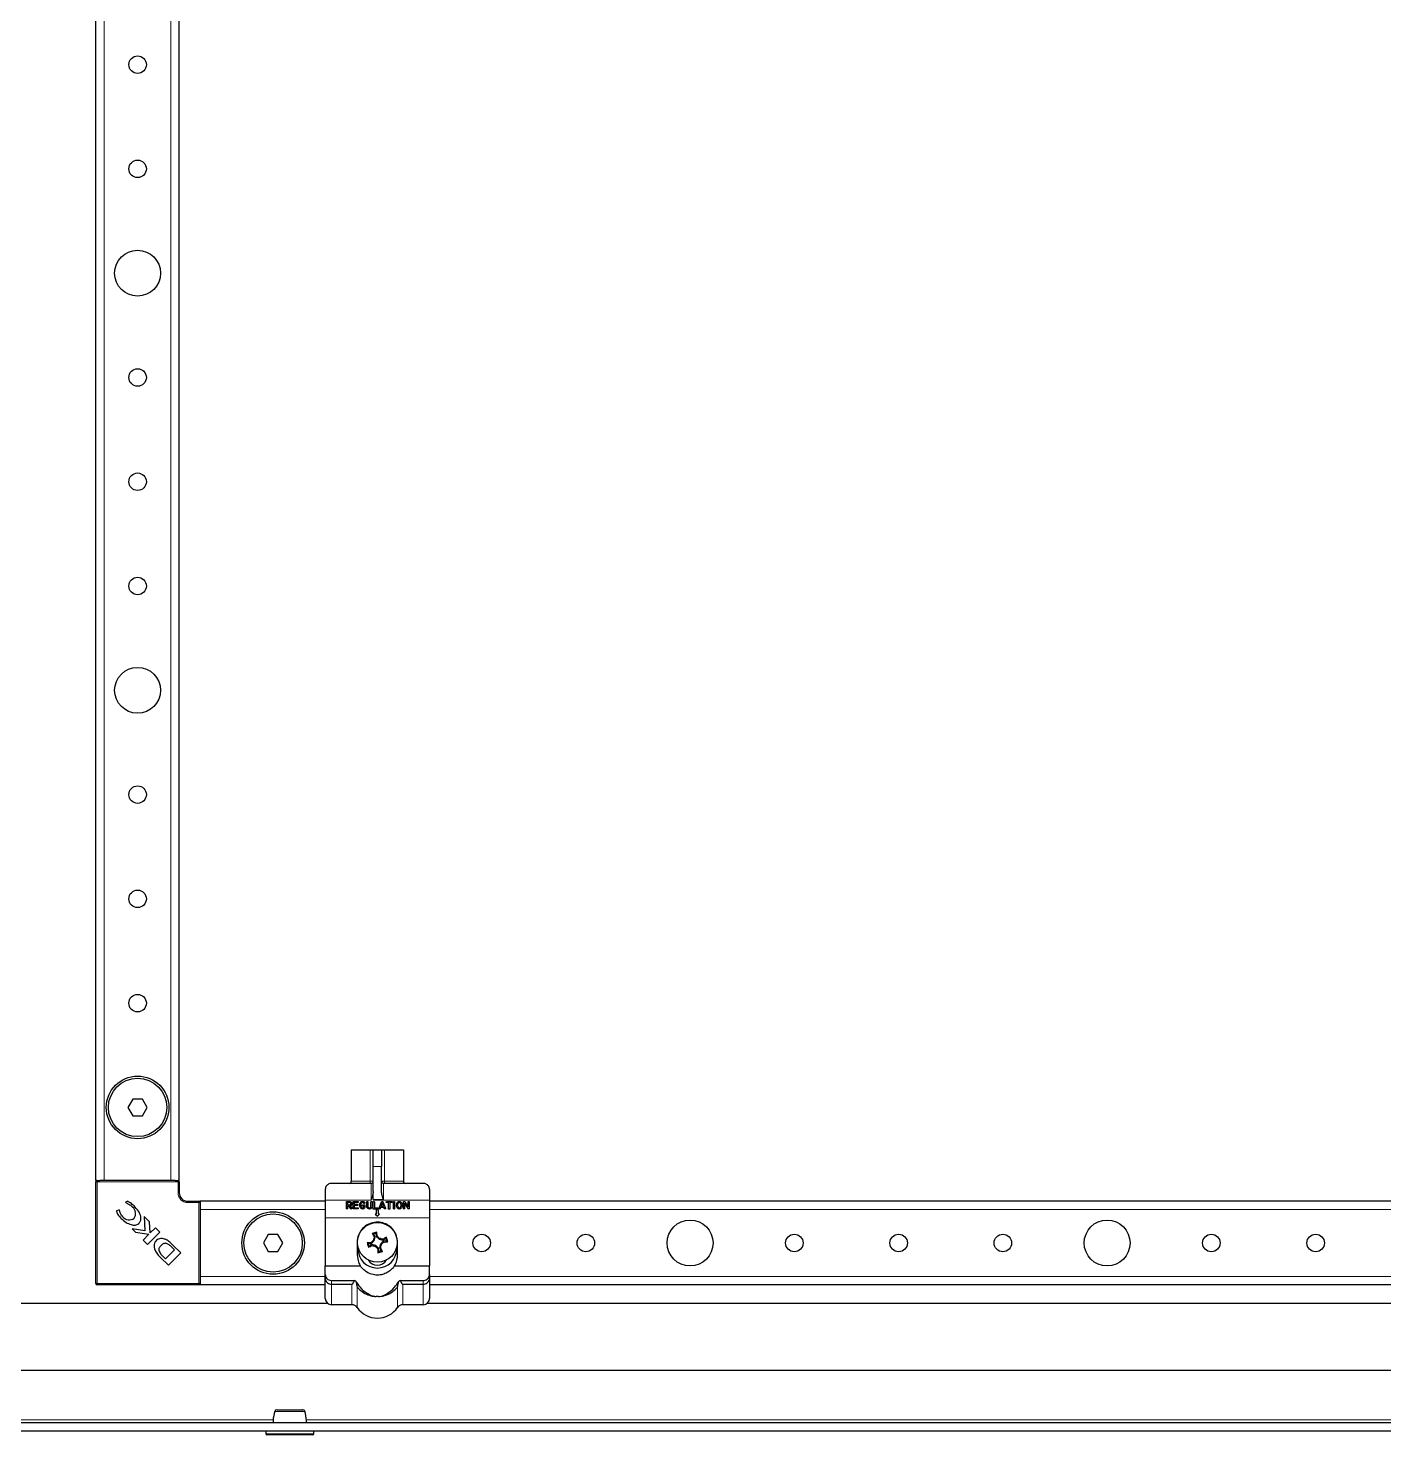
# Model space of a CAD drawing. Header units: millimetres. Extents: x -1414 to 3358, y -1920 to 1219.
# Drawn here: x -331.2 to -6.1, y -1199.7 to -862.5 of the extents above; entities that cross this region are included whole.
import ezdxf

# ---------------------------------------------------------------- set-up
doc = ezdxf.new("R2010")
doc.units = ezdxf.units.MM

msp = doc.modelspace()

# ---------------------------------------------------------------- linework, layer by layer
at = {"color": 7, "linetype": 'Continuous', "lineweight": 25}
for p, q in [((-314.94, -1138.72), (-314.94, 696.28)), ((-294.94, -1138.72), (-294.94, 696.28)), ((-306.09, -1119.22), (-307.25, -1121.22)), ((-303.78, -1119.22), (-306.09, -1119.22)), ((-302.63, -1121.22), (-303.78, -1119.22)), ((-307.25, -1121.22), (-306.09, -1123.22)), ((-303.78, -1123.22), (-302.63, -1121.22)), ((-306.09, -1123.22), (-303.78, -1123.22)), ((-253.69, -1131.42), (-253.69, -1138.92)), ((-253.69, -1131.42), (-249.16, -1131.42)), ((-249.16, -1131.42), (-248.44, -1131.42)), ((-248.44, -1131.42), (-246.44, -1131.42)), ((-248.44, -1135.42), (-248.44, -1131.42)), ((-246.44, -1131.42), (-246.44, -1135.42)), ((-246.44, -1131.42), (-245.72, -1131.42)), ((-245.72, -1131.42), (-241.19, -1131.42)), ((-241.19, -1131.42), (-241.19, -1138.92)), ((-248.44, -1141.36), (-248.44, -1135.42)), ((-246.44, -1141.35), (-246.44, -1135.42)), ((-314.64, -1138.72), (-314.94, -1138.72)), ((-314.94, -1163.42), (-314.94, -1139.02)), ((-314.64, -1138.72), (-313.99, -1138.72)), ((-312.94, -1138.72), (-313.99, -1138.72)), ((-296.94, -1138.72), (-312.94, -1138.72)), ((-295.89, -1138.72), (-296.94, -1138.72)), ((-295.89, -1138.72), (-295.24, -1138.72)), ((-294.94, -1138.72), (-295.24, -1138.72)), ((-294.94, -1139.02), (-294.94, -1141.72)), ((-248.94, -1139.42), (-258.44, -1139.42)), ((-236.44, -1139.42), (-245.94, -1139.42)), ((-259.94, -1140.92), (-259.94, -1143.42)), ((-234.94, -1140.92), (-234.94, -1143.42)), ((-309.39, -1145.78), (-310.08, -1146.11)), ((-309.26, -1145.92), (-309.39, -1145.78)), ((-307.31, -1143.72), (-307.82, -1143.97)), ((-307.82, -1143.97), (-307.71, -1144.08)), ((-292.94, -1143.72), (-290.24, -1143.72)), ((-259.94, -1143.72), (-289.94, -1143.72)), ((-289.94, -1143.72), (-289.94, -1144.02)), ((-289.94, -1144.02), (-289.94, -1144.66)), ((-289.94, -1144.66), (-289.94, -1145.72)), ((-289.94, -1145.72), (-289.94, -1161.72)), ((-259.94, -1143.42), (-259.94, -1147.67)), ((-254.85, -1145.43), (-254.85, -1143.77)), ((-254.85, -1143.77), (-254.09, -1143.77)), ((-254.09, -1144.03), (-254.58, -1144.03)), ((-254.58, -1144.03), (-254.58, -1144.54)), ((-254.58, -1144.54), (-253.99, -1144.54)), ((-254.29, -1144.8), (-254.58, -1144.8)), ((-254.58, -1144.8), (-254.58, -1145.43)), ((-253.8, -1145.51), (-254.29, -1144.8)), ((-253.99, -1144.8), (-253.58, -1145.37)), ((-253.24, -1145.54), (-253.24, -1143.77)), ((-253.24, -1143.77), (-252.18, -1143.77)), ((-252.18, -1145.54), (-253.24, -1145.54)), ((-252.18, -1144.03), (-252.98, -1144.03)), ((-252.98, -1144.03), (-252.98, -1144.44)), ((-252.98, -1144.44), (-252.23, -1144.44)), ((-252.23, -1144.7), (-252.98, -1144.7)), ((-252.98, -1144.7), (-252.98, -1145.28)), ((-252.98, -1145.28), (-252.18, -1145.28)), ((-250.7, -1144.87), (-250.91, -1144.87)), ((-250.9, -1144.61), (-250.41, -1144.61)), ((-250.41, -1144.61), (-250.41, -1144.91)), ((-249.98, -1144.96), (-249.98, -1143.88)), ((-249.72, -1143.88), (-249.72, -1144.96)), ((-248.97, -1144.94), (-248.97, -1143.88)), ((-248.71, -1143.88), (-248.71, -1144.94)), ((-248.42, -1145.57), (-248.42, -1143.9)), ((-247.36, -1145.57), (-248.42, -1145.57)), ((-248.16, -1143.9), (-248.16, -1145.3)), ((-248.16, -1145.3), (-247.36, -1145.3)), ((-247.19, -1145.77), (-247.69, -1145.77)), ((-247.69, -1145.77), (-247.69, -1146.77)), ((-247.19, -1146.77), (-247.19, -1145.77)), ((-247, -1145.39), (-246.43, -1143.86)), ((-246.66, -1145.23), (-246.75, -1145.48)), ((-245.85, -1145.23), (-246.66, -1145.23)), ((-246.26, -1144.1), (-246.57, -1144.97)), ((-246.57, -1144.97), (-245.94, -1144.97)), ((-245.94, -1144.97), (-246.26, -1144.1)), ((-246.1, -1143.88), (-245.51, -1145.39)), ((-245.76, -1145.47), (-245.85, -1145.23)), ((-245.17, -1143.77), (-244.05, -1143.77)), ((-244.75, -1144.03), (-245.17, -1144.03)), ((-244.75, -1145.5), (-244.75, -1144.03)), ((-244.05, -1144.03), (-244.44, -1144.03)), ((-244.44, -1144.03), (-244.44, -1145.5)), ((-243.58, -1145.43), (-243.58, -1143.9)), ((-243.32, -1143.9), (-243.32, -1145.43)), ((-241.16, -1145.43), (-241.16, -1143.87)), ((-240.06, -1145.46), (-240.9, -1144.19)), ((-240.9, -1144.19), (-240.9, -1145.43)), ((-240.89, -1143.83), (-240.08, -1145.06)), ((-240.08, -1145.06), (-240.08, -1143.88)), ((-239.82, -1143.88), (-239.82, -1145.43)), ((-234.94, -1143.42), (-234.94, -1147.67)), ((245.06, -1143.72), (-234.94, -1143.72)), ((-303.35, -1147.35), (-303.17, -1150.82)), ((-302.07, -1148.63), (-303.35, -1147.35)), ((-301.89, -1151.29), (-302.07, -1148.63)), ((-259.94, -1147.67), (-259.94, -1159.17)), ((-247.94, -1146.77), (-247.44, -1147.27)), ((-247.69, -1146.77), (-247.94, -1146.77)), ((-247.44, -1147.27), (-246.94, -1146.77)), ((-246.94, -1146.77), (-247.19, -1146.77)), ((-234.94, -1147.67), (-234.94, -1159.17)), ((-306.27, -1150.35), (-305.47, -1151.14)), ((-303.17, -1150.82), (-306.27, -1150.35)), ((-305.47, -1151.14), (-302.21, -1151.63)), ((-302.21, -1151.63), (-303.6, -1153.02)), ((-303.6, -1153.02), (-302.55, -1154.07)), ((-302.55, -1154.07), (-299.59, -1151.11)), ((-300.65, -1150.05), (-301.89, -1151.29)), ((-299.59, -1151.11), (-300.65, -1150.05)), ((-273.59, -1151.72), (-274.75, -1153.72)), ((-271.28, -1151.72), (-273.59, -1151.72)), ((-270.13, -1153.72), (-271.28, -1151.72)), ((-248.85, -1153.86), (-248.18, -1153.16)), ((-248.35, -1151.53), (-248.65, -1151.41)), ((-248.18, -1153.16), (-248.39, -1153.05)), ((-248.35, -1151.53), (-247.77, -1151.36)), ((-247.95, -1152.22), (-248.35, -1151.53)), ((-247.95, -1152.22), (-248.19, -1152.26)), ((-248.18, -1153.16), (-247.95, -1152.22)), ((-247.77, -1151.36), (-247.58, -1151.1)), ((-247.77, -1151.36), (-247.74, -1152.16)), ((-247.74, -1152.16), (-247.51, -1152.06)), ((-247.74, -1152.16), (-247.04, -1152.83)), ((-247.04, -1152.83), (-246.92, -1152.62)), ((-247.04, -1152.83), (-246.09, -1153.06)), ((-246.03, -1153.27), (-246.7, -1153.97)), ((-246.09, -1153.06), (-246.13, -1152.82)), ((-246.09, -1153.06), (-245.4, -1152.66)), ((-245.23, -1153.24), (-246.03, -1153.27)), ((-246.03, -1153.27), (-245.93, -1153.49)), ((-245.4, -1152.66), (-245.28, -1152.36)), ((-245.4, -1152.66), (-245.23, -1153.24)), ((-245.23, -1153.24), (-244.97, -1153.43)), ((-298.25, -1157.55), (-296.07, -1155.37)), ((-297.55, -1159.07), (-294.59, -1156.11)), ((-296.07, -1155.37), (-296.75, -1154.71)), ((-296.48, -1154.22), (-296.49, -1154.2)), ((-294.59, -1156.11), (-296.48, -1154.22)), ((-274.75, -1153.72), (-273.59, -1155.72)), ((-273.59, -1155.72), (-271.28, -1155.72)), ((-271.28, -1155.72), (-270.13, -1153.72)), ((-252.29, -1153.57), (-252.29, -1156.57)), ((-252.09, -1155.07), (-252.29, -1155.07)), ((-249.64, -1153.9), (-249.91, -1153.7)), ((-249.64, -1153.9), (-248.85, -1153.86)), ((-249.47, -1154.48), (-249.64, -1153.9)), ((-249.47, -1154.48), (-249.59, -1154.78)), ((-248.79, -1154.07), (-249.47, -1154.48)), ((-248.85, -1153.86), (-248.95, -1153.64)), ((-248.79, -1154.07), (-248.75, -1154.32)), ((-247.84, -1154.3), (-248.79, -1154.07)), ((-247.84, -1154.3), (-247.96, -1154.52)), ((-247.14, -1154.97), (-247.84, -1154.3)), ((-247.14, -1154.97), (-247.37, -1155.07)), ((-247.11, -1155.77), (-247.3, -1156.04)), ((-247.11, -1155.77), (-247.14, -1154.97)), ((-246.53, -1155.6), (-247.11, -1155.77)), ((-246.7, -1153.97), (-246.93, -1154.91)), ((-246.93, -1154.91), (-246.69, -1154.88)), ((-246.93, -1154.91), (-246.53, -1155.6)), ((-246.7, -1153.97), (-246.49, -1154.09)), ((-246.53, -1155.6), (-246.23, -1155.72)), ((-242.59, -1155.07), (-242.79, -1155.07)), ((-242.59, -1156.57), (-242.59, -1153.57)), ((-299.54, -1157.08), (-297.55, -1159.07)), ((-298.99, -1156.83), (-298.25, -1157.55)), ((-259.94, -1161.31), (-259.94, -1159.17)), ((-259.94, -1159.17), (-251.53, -1159.17)), ((-243.35, -1159.17), (-234.94, -1159.17)), ((-234.94, -1161.31), (-234.94, -1159.17)), ((-289.94, -1161.72), (-289.94, -1162.77)), ((-289.94, -1162.77), (-289.94, -1163.42)), ((-289.94, -1163.42), (-289.94, -1163.72)), ((-259.94, -1162.22), (-259.94, -1161.31)), ((-259.94, -1167.02), (-259.94, -1162.22)), ((-258.44, -1162.7), (-252.92, -1162.7)), ((-241.96, -1162.7), (-236.44, -1162.7)), ((-234.94, -1161.31), (-234.94, -1162.22)), ((-234.94, -1162.22), (-234.94, -1167.02)), ((-290.24, -1163.72), (-314.64, -1163.72)), ((-259.94, -1163.72), (-289.94, -1163.72)), ((-258.44, -1163.6), (-253.53, -1163.6)), ((-241.35, -1163.6), (-236.44, -1163.6)), ((245.06, -1163.72), (-234.94, -1163.72)), ((-259.34, -1168.22), (-359.69, -1168.22)), ((-253.53, -1168.52), (-258.44, -1168.52)), ((-236.44, -1168.52), (-241.35, -1168.52)), ((270.56, -1168.22), (-235.54, -1168.22)), ((-362.44, -1184.22), (270.56, -1184.22)), ((-368.14, -1196.72), (322.26, -1196.72)), ((-368.14, -1198.72), (322.26, -1198.72)), ((-274.19, -1198.72), (-274.19, -1199.47)), ((-271.45, -1199.72), (-273.94, -1199.72)), ((-262.94, -1199.72), (-271.45, -1199.72)), ((-262.69, -1199.47), (-262.69, -1198.72))]:
    msp.add_line(p, q, dxfattribs=at)
at = {"color": 8, "linetype": 'Continuous', "lineweight": 18}
for p, q in [((-312.94, -1138.72), (-312.94, 696.28)), ((-296.94, -1138.72), (-296.94, 696.28)), ((-249.16, -1138.92), (-249.16, -1131.42)), ((-245.72, -1131.42), (-245.72, -1138.92)), ((-246.44, -1135.42), (-248.44, -1135.42)), ((-314.94, -1139.02), (-314.64, -1139.02)), ((-314.64, -1138.72), (-314.64, -1139.02)), ((-314.64, -1139.02), (-314.64, -1163.42)), ((-295.24, -1139.02), (-314.64, -1139.02)), ((-295.24, -1138.72), (-295.24, -1139.02)), ((-295.24, -1141.72), (-295.24, -1139.02)), ((-295.24, -1139.02), (-294.94, -1139.02)), ((-253.69, -1138.92), (-249.16, -1138.92)), ((-249.16, -1138.92), (-248.44, -1138.92)), ((-248.94, -1143.42), (-248.94, -1139.42)), ((-246.44, -1138.92), (-245.72, -1138.92)), ((-245.94, -1139.42), (-245.94, -1143.35)), ((-245.72, -1138.92), (-241.19, -1138.92)), ((-294.94, -1141.72), (-295.24, -1141.72)), ((-248.44, -1143.42), (-248.44, -1141.36)), ((-292.94, -1143.72), (-292.94, -1144.02)), ((-290.24, -1144.02), (-292.94, -1144.02)), ((-290.24, -1143.72), (-290.24, -1144.02)), ((-290.24, -1163.42), (-290.24, -1144.02)), ((-290.24, -1144.02), (-289.94, -1144.02)), ((-259.94, -1145.72), (-289.94, -1145.72)), ((-248.94, -1143.42), (-259.94, -1143.42)), ((-234.94, -1143.42), (-248.44, -1143.42)), ((245.06, -1145.72), (-234.94, -1145.72)), ((-234.94, -1147.67), (-259.94, -1147.67)), ((-314.64, -1163.42), (-314.94, -1163.42)), ((-314.64, -1163.42), (-290.24, -1163.42)), ((-314.64, -1163.42), (-314.64, -1163.72)), ((-290.24, -1163.42), (-290.24, -1163.72)), ((-290.24, -1163.42), (-289.94, -1163.42)), ((-259.94, -1161.72), (-289.94, -1161.72)), ((-258.44, -1162.7), (-258.44, -1163.6)), ((-236.44, -1163.6), (-236.44, -1162.7)), ((245.06, -1161.72), (-234.94, -1161.72)), ((-258.44, -1163.6), (-258.44, -1168.52)), ((-253.53, -1168.52), (-253.53, -1163.6)), ((-252.29, -1164.2), (-252.29, -1169.17)), ((-242.58, -1169.17), (-242.58, -1164.2)), ((-241.35, -1163.6), (-241.35, -1168.52)), ((-236.44, -1168.52), (-236.44, -1163.6)), ((-272.41, -1196.12), (-367.84, -1196.12)), ((218.59, -1196.12), (-264.47, -1196.12)), ((-274.19, -1199.47), (-271.58, -1199.47)), ((-271.58, -1199.47), (-262.69, -1199.47))]:
    msp.add_line(p, q, dxfattribs=at)
at = {"color": 8, "linetype": 'Continuous', "lineweight": 18, "flags": 128}
for points in [[(-249.16, -1138.92), (-249.17, -1139.01), (-249.17, -1139.11), (-249.19, -1139.2), (-249.2, -1139.27), (-249.22, -1139.33), (-249.25, -1139.38), (-249.27, -1139.41), (-249.3, -1139.42)], [(-245.58, -1139.42), (-245.6, -1139.41), (-245.63, -1139.38), (-245.65, -1139.33), (-245.67, -1139.27), (-245.69, -1139.2), (-245.7, -1139.11), (-245.71, -1139.01), (-245.72, -1138.92)]]:
    msp.add_lwpolyline(points, dxfattribs=at)
at = {"color": 7, "linetype": 'Continuous', "lineweight": 25}
for centre, radius in [((-304.94, -871.22), 2.1), ((-304.94, -896.22), 2.1), ((-304.94, -921.22), 5.5), ((-304.94, -946.22), 2.1), ((-304.94, -971.22), 2.1), ((-304.94, -996.22), 2.1), ((-304.94, -1021.22), 5.5), ((-304.94, -1046.22), 2.1), ((-304.94, -1071.22), 2.1), ((-304.94, -1096.22), 2.1), ((-304.94, -1121.22), 7.5), ((-304.94, -1121.22), 7), ((-272.44, -1153.72), 7.5), ((-272.44, -1153.72), 7), ((-247.44, -1153.57), 4.75), ((-172.44, -1153.72), 5.5), ((-72.44, -1153.72), 5.5), ((-222.44, -1153.72), 2.1), ((-197.44, -1153.72), 2.1), ((-147.44, -1153.72), 2.1), ((-122.44, -1153.72), 2.1), ((-97.44, -1153.72), 2.1), ((-47.44, -1153.72), 2.1), ((-22.44, -1153.72), 2.1)]:
    msp.add_circle(centre, radius, dxfattribs=at)
for centre, radius, start, end in [((-314.64, -1139.02), 0.3, 90, 180), ((-295.24, -1139.02), 0.3, 0, 90), ((-254.19, -1138.92), 0.5, 270, 0), ((-248.94, -1138.92), 0.5, 270, 0), ((-245.94, -1138.92), 0.5, 180, 270), ((-240.69, -1138.92), 0.5, 180, 270), ((-292.94, -1141.72), 2, 180, 270), ((-307.34, -1146.64), 1.94, 323.3097, 52.3464), ((-290.24, -1144.02), 0.3, 0, 90), ((-306.94, -1146.21), 1.97, 218.454, 305.887), ((-193.57, -1205.12), 75.61, 136.4711, 137.0889), ((-227.15, -1223.13), 74.88, 105.834, 106.6907), ((-187.89, -1118.63), 69.05, 208.3479, 209.1477), ((-175.01, -1171.27), 75.61, 165.4358, 166.0536), ((-316.44, -1156.13), 69.05, 3.3769, 4.1768), ((-298.99, -1207.44), 75.61, 46.4711, 47.0889), ((-265.14, -1226), 75.61, 75.4358, 76.0536), ((-212.5, -1213.12), 69.05, 118.3479, 119.1477), ((-317.01, -1173.86), 74.88, 15.834, 16.6907), ((-296.33, -1153.42), 4.87, 200.3445, 228.7777), ((-294.52, -1152.64), 6.12, 216.9888, 223.0744), ((-247.44, -1155.07), 4.65, 180, 0), ((-244.88, -1222.57), 69.05, 93.3769, 94.1768), ((-177.87, -1133.27), 74.88, 195.834, 196.6907), ((-282.38, -1094.01), 69.05, 298.3479, 299.1477), ((-229.74, -1081.14), 75.61, 255.4358, 256.0536), ((-195.89, -1099.7), 75.61, 226.4711, 227.0889), ((-178.44, -1151.01), 69.05, 183.3769, 184.1768), ((-267.73, -1084), 74.88, 285.834, 286.6907), ((-319.87, -1135.86), 75.61, 345.4358, 346.0536), ((-306.99, -1188.51), 69.05, 28.3479, 29.1477), ((-301.31, -1102.01), 75.61, 316.4711, 317.0889), ((-250, -1084.57), 69.05, 273.3769, 274.1768), ((-247.44, -1156.57), 2.5, 209.1764, 330.8236), ((-314.64, -1163.42), 0.3, 180, 270), ((-290.24, -1163.42), 0.3, 270, 0), ((-258.44, -1167.02), 1.5, 180, 270), ((-253.53, -1170.02), 1.5, 34.5604, 90), ((-247.44, -1165.82), 5.9, 214.5604, 325.4396), ((-241.35, -1170.02), 1.5, 90, 145.4396), ((-236.44, -1167.02), 1.5, 270, 0), ((-271.55, -1194.22), 0.5, 89.9637, 164.834), ((-265.33, -1194.22), 0.5, 15.2465, 90.046), ((-273.94, -1199.47), 0.25, 180, 270), ((-262.94, -1199.47), 0.25, 270, 0)]:
    msp.add_arc(centre, radius, start, end, dxfattribs=at)
at = {"color": 8, "linetype": 'Continuous', "lineweight": 18}
msp.add_arc((-292.94, -1141.72), 2.3, 180, 270, dxfattribs=at)
at = {"color": 7, "linetype": 'Continuous', "lineweight": 25}
msp.add_ellipse((15180.74, -1143.42), major_axis=(15429.18, 0), ratio=0.000259, start_param=3.123591, end_param=3.141593, dxfattribs=at)
for points, knots in [([(-258.44, -1139.42), (-258.44, -1139.42), (-258.51, -1139.42), (-258.86, -1139.44), (-259.39, -1139.68), (-259.86, -1140.26), (-259.92, -1140.73), (-259.94, -1140.92)], [0, 0, 0, 0, 0.003231, 0.101221, 0.514725, 0.80586, 1, 1, 1, 1]), ([(-234.94, -1140.92), (-234.96, -1140.73), (-235.02, -1140.26), (-235.49, -1139.68), (-236.02, -1139.44), (-236.37, -1139.42), (-236.44, -1139.42), (-236.44, -1139.42)], [0, 0, 0, 0, 0.19414, 0.485275, 0.898779, 0.996769, 1, 1, 1, 1]), ([(-248.44, -1141.36), (-248.48, -1141.69), (-248.56, -1142.4), (-248.81, -1143.06), (-248.94, -1143.41), (-248.94, -1143.42)], [0, 0, 0, 0, 0.475461, 0.994056, 1, 1, 1, 1]), ([(-245.94, -1143.35), (-245.94, -1143.35), (-245.94, -1143.34), (-245.95, -1143.34), (-245.96, -1143.32), (-246, -1143.24), (-246.12, -1142.91), (-246.34, -1142.28), (-246.4, -1141.68), (-246.44, -1141.35)], [0, 0, 0, 0, 0.00167, 0.003889, 0.009531, 0.034361, 0.132751, 0.526214, 1, 1, 1, 1]), ([(-310.08, -1146.11), (-309.9, -1146.45), (-309.56, -1147.08), (-309.07, -1147.61), (-308.85, -1147.85)], [0, 0, 0, 0, 0.5368, 1, 1, 1, 1]), ([(-308.49, -1147.43), (-308.7, -1147.17), (-309.08, -1146.72), (-309.2, -1146.16), (-309.26, -1145.92)], [0, 0, 0, 0, 0.579608, 1, 1, 1, 1]), ([(-307.71, -1144.08), (-307.4, -1144.22), (-306.83, -1144.48), (-306.37, -1144.91), (-306.16, -1145.11)], [0, 0, 0, 0, 0.547643, 1, 1, 1, 1]), ([(-305.8, -1144.82), (-306.07, -1144.58), (-306.53, -1144.15), (-307.08, -1143.85), (-307.31, -1143.72)], [0, 0, 0, 0, 0.577653, 1, 1, 1, 1]), ([(-304.68, -1149.05), (-304.54, -1148.89), (-304.26, -1148.55), (-304.09, -1147.86), (-304.22, -1146.98), (-304.79, -1145.91), (-305.43, -1145.22), (-305.8, -1144.82)], [0, 0, 0, 0, 0.130532, 0.266031, 0.423997, 0.666819, 1, 1, 1, 1]), ([(-254.73, -1145.57), (-254.75, -1145.57), (-254.78, -1145.56), (-254.83, -1145.53), (-254.84, -1145.48), (-254.85, -1145.45), (-254.85, -1145.43)], [0, 0, 0, 0, 0.280437, 0.558281, 0.778899, 1, 1, 1, 1]), ([(-254.58, -1145.43), (-254.58, -1145.45), (-254.59, -1145.5), (-254.62, -1145.55), (-254.68, -1145.56), (-254.71, -1145.57), (-254.73, -1145.57)], [0, 0, 0, 0, 0.280498, 0.558325, 0.778868, 1, 1, 1, 1]), ([(-254.09, -1143.77), (-254.01, -1143.78), (-253.88, -1143.79), (-253.77, -1143.87), (-253.72, -1143.91)], [0, 0, 0, 0, 0.559747, 1, 1, 1, 1]), ([(-253.9, -1144.1), (-253.93, -1144.08), (-253.99, -1144.04), (-254.06, -1144.03), (-254.09, -1144.03)], [0, 0, 0, 0, 0.559136, 1, 1, 1, 1]), ([(-253.99, -1144.54), (-253.97, -1144.53), (-253.93, -1144.53), (-253.9, -1144.5), (-253.89, -1144.49)], [0, 0, 0, 0, 0.558174, 1, 1, 1, 1]), ([(-253.75, -1144.71), (-253.79, -1144.74), (-253.86, -1144.78), (-253.95, -1144.8), (-253.99, -1144.8)], [0, 0, 0, 0, 0.56031, 1, 1, 1, 1]), ([(-253.82, -1144.29), (-253.82, -1144.25), (-253.83, -1144.18), (-253.88, -1144.12), (-253.9, -1144.1)], [0, 0, 0, 0, 0.559692, 1, 1, 1, 1]), ([(-253.89, -1144.49), (-253.88, -1144.48), (-253.85, -1144.45), (-253.82, -1144.38), (-253.82, -1144.33), (-253.82, -1144.29)], [0, 0, 0, 0, 0.2799174, 0.5600596, 1, 1, 1, 1]), ([(-253.7, -1145.57), (-253.71, -1145.57), (-253.74, -1145.57), (-253.77, -1145.55), (-253.79, -1145.52), (-253.8, -1145.51)], [0, 0, 0, 0, 0.28022, 0.561305, 1, 1, 1, 1]), ([(-253.55, -1144.29), (-253.56, -1144.39), (-253.58, -1144.55), (-253.7, -1144.66), (-253.75, -1144.71)], [0, 0, 0, 0, 0.559457, 1, 1, 1, 1]), ([(-253.72, -1143.91), (-253.66, -1143.97), (-253.57, -1144.08), (-253.56, -1144.23), (-253.55, -1144.29)], [0, 0, 0, 0, 0.5589475, 1, 1, 1, 1]), ([(-253.55, -1145.44), (-253.56, -1145.46), (-253.56, -1145.5), (-253.61, -1145.54), (-253.65, -1145.56), (-253.69, -1145.57), (-253.7, -1145.57)], [0, 0, 0, 0, 0.278138, 0.558544, 0.779161, 1, 1, 1, 1]), ([(-253.58, -1145.37), (-253.57, -1145.38), (-253.56, -1145.4), (-253.55, -1145.43), (-253.55, -1145.44)], [0, 0, 0, 0, 0.561079, 1, 1, 1, 1]), ([(-252.23, -1144.44), (-252.21, -1144.44), (-252.16, -1144.44), (-252.11, -1144.47), (-252.08, -1144.52), (-252.08, -1144.56), (-252.08, -1144.57)], [0, 0, 0, 0, 0.280945, 0.559897, 0.779525, 1, 1, 1, 1]), ([(-252.08, -1144.57), (-252.08, -1144.59), (-252.08, -1144.64), (-252.14, -1144.7), (-252.19, -1144.7), (-252.23, -1144.7)], [0, 0, 0, 0, 0.2810994, 0.5597683, 1, 1, 1, 1]), ([(-252.18, -1143.77), (-252.16, -1143.77), (-252.11, -1143.77), (-252.06, -1143.8), (-252.03, -1143.85), (-252.03, -1143.88), (-252.02, -1143.9)], [0, 0, 0, 0, 0.280872, 0.559701, 0.779382, 1, 1, 1, 1]), ([(-252.02, -1143.9), (-252.03, -1143.92), (-252.03, -1143.97), (-252.09, -1144.03), (-252.14, -1144.03), (-252.18, -1144.03)], [0, 0, 0, 0, 0.281053, 0.559663, 1, 1, 1, 1]), ([(-252.18, -1145.28), (-252.16, -1145.28), (-252.11, -1145.28), (-252.06, -1145.31), (-252.03, -1145.36), (-252.03, -1145.39), (-252.02, -1145.41)], [0, 0, 0, 0, 0.280912, 0.559714, 0.779499, 1, 1, 1, 1]), ([(-252.02, -1145.41), (-252.03, -1145.43), (-252.03, -1145.48), (-252.09, -1145.54), (-252.14, -1145.54), (-252.18, -1145.54)], [0, 0, 0, 0, 0.281214, 0.559901, 1, 1, 1, 1]), ([(-251.68, -1144.67), (-251.68, -1144.53), (-251.66, -1144.29), (-251.54, -1144.09), (-251.48, -1144)], [0, 0, 0, 0, 0.56034, 1, 1, 1, 1]), ([(-251.49, -1145.28), (-251.55, -1145.17), (-251.66, -1144.98), (-251.68, -1144.77), (-251.68, -1144.67)], [0, 0, 0, 0, 0.5593467, 1, 1, 1, 1]), ([(-250.96, -1145.57), (-251.02, -1145.56), (-251.14, -1145.55), (-251.33, -1145.46), (-251.43, -1145.35), (-251.49, -1145.28)], [0, 0, 0, 0, 0.280314, 0.560507, 1, 1, 1, 1]), ([(-251.48, -1144), (-251.41, -1143.92), (-251.27, -1143.77), (-251.08, -1143.75), (-250.99, -1143.75)], [0, 0, 0, 0, 0.5592171, 1, 1, 1, 1]), ([(-251, -1144.01), (-251.04, -1144.01), (-251.11, -1144.02), (-251.24, -1144.09), (-251.39, -1144.3), (-251.41, -1144.52), (-251.42, -1144.67)], [0, 0, 0, 0, 0.125332, 0.250695, 0.500738, 1, 1, 1, 1]), ([(-251.42, -1144.67), (-251.41, -1144.76), (-251.4, -1144.91), (-251.33, -1145.04), (-251.3, -1145.1)], [0, 0, 0, 0, 0.55998, 1, 1, 1, 1]), ([(-251.3, -1145.1), (-251.25, -1145.16), (-251.17, -1145.27), (-251.03, -1145.29), (-250.97, -1145.3)], [0, 0, 0, 0, 0.5608576, 1, 1, 1, 1]), ([(-251.03, -1144.74), (-251.03, -1144.72), (-251.03, -1144.68), (-251, -1144.63), (-250.95, -1144.61), (-250.92, -1144.61), (-250.9, -1144.61)], [0, 0, 0, 0, 0.280637, 0.55889, 0.779144, 1, 1, 1, 1]), ([(-250.91, -1144.87), (-250.93, -1144.87), (-250.97, -1144.87), (-251.01, -1144.83), (-251.03, -1144.79), (-251.03, -1144.76), (-251.03, -1144.74)], [0, 0, 0, 0, 0.280664, 0.558735, 0.779002, 1, 1, 1, 1]), ([(-250.81, -1144.06), (-250.85, -1144.04), (-250.91, -1144.01), (-250.97, -1144.01), (-251, -1144.01)], [0, 0, 0, 0, 0.558634, 1, 1, 1, 1]), ([(-250.99, -1143.75), (-250.93, -1143.75), (-250.8, -1143.75), (-250.69, -1143.81), (-250.65, -1143.84)], [0, 0, 0, 0, 0.5605138, 1, 1, 1, 1]), ([(-250.97, -1145.3), (-250.94, -1145.3), (-250.89, -1145.3), (-250.79, -1145.25), (-250.76, -1145.18), (-250.74, -1145.14)], [0, 0, 0, 0, 0.281265, 0.561609, 1, 1, 1, 1]), ([(-250.62, -1145.44), (-250.68, -1145.48), (-250.78, -1145.56), (-250.91, -1145.56), (-250.96, -1145.57)], [0, 0, 0, 0, 0.558998, 1, 1, 1, 1]), ([(-250.71, -1144.17), (-250.73, -1144.15), (-250.76, -1144.1), (-250.8, -1144.07), (-250.81, -1144.06)], [0, 0, 0, 0, 0.560467, 1, 1, 1, 1]), ([(-250.74, -1145.14), (-250.72, -1145.09), (-250.7, -1145), (-250.7, -1144.91), (-250.7, -1144.87)], [0, 0, 0, 0, 0.559597, 1, 1, 1, 1]), ([(-250.6, -1144.23), (-250.63, -1144.23), (-250.67, -1144.22), (-250.7, -1144.19), (-250.71, -1144.17)], [0, 0, 0, 0, 0.558039, 1, 1, 1, 1]), ([(-250.65, -1143.84), (-250.61, -1143.87), (-250.54, -1143.92), (-250.5, -1143.99), (-250.48, -1144.02)], [0, 0, 0, 0, 0.559542, 1, 1, 1, 1]), ([(-250.41, -1144.91), (-250.42, -1145.02), (-250.43, -1145.22), (-250.56, -1145.37), (-250.62, -1145.44)], [0, 0, 0, 0, 0.560493, 1, 1, 1, 1]), ([(-250.45, -1144.11), (-250.45, -1144.13), (-250.46, -1144.17), (-250.5, -1144.21), (-250.55, -1144.23), (-250.58, -1144.23), (-250.6, -1144.23)], [0, 0, 0, 0, 0.2777088, 0.5582085, 0.77892, 1, 1, 1, 1]), ([(-250.48, -1144.02), (-250.47, -1144.04), (-250.45, -1144.06), (-250.45, -1144.09), (-250.45, -1144.11)], [0, 0, 0, 0, 0.560691, 1, 1, 1, 1]), ([(-249.98, -1143.88), (-249.98, -1143.86), (-249.98, -1143.82), (-249.95, -1143.77), (-249.91, -1143.75), (-249.88, -1143.75), (-249.86, -1143.75)], [0, 0, 0, 0, 0.280849, 0.55949, 0.779158, 1, 1, 1, 1]), ([(-249.76, -1145.43), (-249.84, -1145.36), (-249.96, -1145.22), (-249.97, -1145.04), (-249.98, -1144.96)], [0, 0, 0, 0, 0.558332, 1, 1, 1, 1]), ([(-249.86, -1143.75), (-249.84, -1143.75), (-249.8, -1143.75), (-249.74, -1143.78), (-249.72, -1143.83), (-249.72, -1143.86), (-249.72, -1143.88)], [0, 0, 0, 0, 0.2809103, 0.559174, 0.7791663, 1, 1, 1, 1]), ([(-249.32, -1145.57), (-249.41, -1145.56), (-249.57, -1145.56), (-249.71, -1145.47), (-249.76, -1145.43)], [0, 0, 0, 0, 0.55925, 1, 1, 1, 1]), ([(-249.72, -1144.96), (-249.71, -1145.02), (-249.7, -1145.12), (-249.63, -1145.19), (-249.6, -1145.23)], [0, 0, 0, 0, 0.560313, 1, 1, 1, 1]), ([(-249.6, -1145.23), (-249.55, -1145.25), (-249.48, -1145.3), (-249.38, -1145.3), (-249.34, -1145.3)], [0, 0, 0, 0, 0.559441, 1, 1, 1, 1]), ([(-249.34, -1145.3), (-249.29, -1145.3), (-249.18, -1145.29), (-249.04, -1145.2), (-248.98, -1145.07), (-248.98, -1144.98), (-248.97, -1144.94)], [0, 0, 0, 0, 0.280935, 0.559487, 0.779245, 1, 1, 1, 1]), ([(-248.71, -1144.94), (-248.72, -1145.04), (-248.73, -1145.22), (-248.89, -1145.44), (-249.11, -1145.54), (-249.25, -1145.56), (-249.32, -1145.57)], [0, 0, 0, 0, 0.280416, 0.558636, 0.778958, 1, 1, 1, 1]), ([(-248.97, -1143.88), (-248.97, -1143.86), (-248.97, -1143.82), (-248.94, -1143.77), (-248.9, -1143.75), (-248.87, -1143.75), (-248.85, -1143.75)], [0, 0, 0, 0, 0.2809, 0.559498, 0.779148, 1, 1, 1, 1]), ([(-248.85, -1143.75), (-248.83, -1143.75), (-248.79, -1143.75), (-248.74, -1143.78), (-248.71, -1143.83), (-248.71, -1143.86), (-248.71, -1143.88)], [0, 0, 0, 0, 0.280888, 0.559023, 0.779155, 1, 1, 1, 1]), ([(-248.42, -1143.9), (-248.42, -1143.88), (-248.42, -1143.85), (-248.39, -1143.8), (-248.35, -1143.77), (-248.32, -1143.77), (-248.3, -1143.77)], [0, 0, 0, 0, 0.280912, 0.559405, 0.779108, 1, 1, 1, 1]), ([(-248.3, -1143.77), (-248.28, -1143.77), (-248.24, -1143.77), (-248.19, -1143.8), (-248.16, -1143.85), (-248.16, -1143.89), (-248.16, -1143.9)], [0, 0, 0, 0, 0.280813, 0.559099, 0.77917, 1, 1, 1, 1]), ([(-247.36, -1145.3), (-247.34, -1145.3), (-247.3, -1145.31), (-247.24, -1145.33), (-247.21, -1145.38), (-247.21, -1145.42), (-247.21, -1145.43)], [0, 0, 0, 0, 0.280855, 0.559718, 0.779518, 1, 1, 1, 1]), ([(-247.21, -1145.43), (-247.21, -1145.46), (-247.21, -1145.5), (-247.27, -1145.56), (-247.32, -1145.57), (-247.36, -1145.57)], [0, 0, 0, 0, 0.281266, 0.560078, 1, 1, 1, 1]), ([(-247.01, -1145.44), (-247.01, -1145.43), (-247.01, -1145.42), (-247, -1145.4), (-247, -1145.39)], [0, 0, 0, 0, 0.559504, 1, 1, 1, 1]), ([(-246.88, -1145.57), (-246.9, -1145.57), (-246.94, -1145.56), (-246.98, -1145.53), (-247, -1145.49), (-247.01, -1145.46), (-247.01, -1145.44)], [0, 0, 0, 0, 0.279579, 0.559194, 0.779582, 1, 1, 1, 1]), ([(-246.75, -1145.48), (-246.76, -1145.49), (-246.77, -1145.52), (-246.82, -1145.56), (-246.86, -1145.57), (-246.88, -1145.57)], [0, 0, 0, 0, 0.28077, 0.560807, 1, 1, 1, 1]), ([(-246.43, -1143.86), (-246.42, -1143.84), (-246.4, -1143.8), (-246.36, -1143.75), (-246.31, -1143.75), (-246.28, -1143.75)], [0, 0, 0, 0, 0.281465, 0.561772, 1, 1, 1, 1]), ([(-246.28, -1143.75), (-246.26, -1143.75), (-246.21, -1143.75), (-246.14, -1143.79), (-246.12, -1143.84), (-246.1, -1143.88)], [0, 0, 0, 0, 0.2812256, 0.5615217, 1, 1, 1, 1]), ([(-245.64, -1145.57), (-245.66, -1145.57), (-245.69, -1145.56), (-245.73, -1145.53), (-245.75, -1145.5), (-245.76, -1145.47)], [0, 0, 0, 0, 0.280695, 0.560335, 1, 1, 1, 1]), ([(-245.5, -1145.44), (-245.5, -1145.46), (-245.51, -1145.5), (-245.55, -1145.54), (-245.6, -1145.56), (-245.63, -1145.57), (-245.64, -1145.57)], [0, 0, 0, 0, 0.278517, 0.558613, 0.779333, 1, 1, 1, 1]), ([(-245.51, -1145.39), (-245.51, -1145.4), (-245.5, -1145.42), (-245.5, -1145.44), (-245.5, -1145.44)], [0, 0, 0, 0, 0.560081, 1, 1, 1, 1]), ([(-245.31, -1143.9), (-245.3, -1143.88), (-245.3, -1143.84), (-245.27, -1143.79), (-245.22, -1143.77), (-245.19, -1143.77), (-245.17, -1143.77)], [0, 0, 0, 0, 0.280713, 0.558701, 0.779045, 1, 1, 1, 1]), ([(-245.17, -1144.03), (-245.19, -1144.03), (-245.23, -1144.03), (-245.28, -1144), (-245.3, -1143.95), (-245.31, -1143.92), (-245.31, -1143.9)], [0, 0, 0, 0, 0.2807603, 0.5588212, 0.7789154, 1, 1, 1, 1]), ([(-244.61, -1145.64), (-244.63, -1145.64), (-244.67, -1145.64), (-244.73, -1145.6), (-244.75, -1145.55), (-244.75, -1145.52), (-244.75, -1145.5)], [0, 0, 0, 0, 0.2808221, 0.5590594, 0.7790938, 1, 1, 1, 1]), ([(-244.44, -1145.5), (-244.44, -1145.52), (-244.45, -1145.57), (-244.51, -1145.63), (-244.57, -1145.64), (-244.61, -1145.64)], [0, 0, 0, 0, 0.280801, 0.559621, 1, 1, 1, 1]), ([(-244.05, -1143.77), (-244.03, -1143.77), (-243.99, -1143.77), (-243.93, -1143.8), (-243.9, -1143.85), (-243.89, -1143.88), (-243.89, -1143.9)], [0, 0, 0, 0, 0.280951, 0.559967, 0.779431, 1, 1, 1, 1]), ([(-243.89, -1143.9), (-243.89, -1143.92), (-243.9, -1143.97), (-243.96, -1144.03), (-244.01, -1144.03), (-244.05, -1144.03)], [0, 0, 0, 0, 0.2810191, 0.5596788, 1, 1, 1, 1]), ([(-243.58, -1143.9), (-243.58, -1143.88), (-243.58, -1143.84), (-243.55, -1143.79), (-243.5, -1143.77), (-243.48, -1143.77), (-243.46, -1143.77)], [0, 0, 0, 0, 0.280828, 0.5594169, 0.7793931, 1, 1, 1, 1]), ([(-243.46, -1145.57), (-243.48, -1145.57), (-243.52, -1145.56), (-243.56, -1145.53), (-243.58, -1145.48), (-243.58, -1145.45), (-243.58, -1145.43)], [0, 0, 0, 0, 0.280437, 0.558281, 0.778899, 1, 1, 1, 1]), ([(-243.46, -1143.77), (-243.44, -1143.77), (-243.4, -1143.77), (-243.34, -1143.8), (-243.32, -1143.85), (-243.32, -1143.88), (-243.32, -1143.9)], [0, 0, 0, 0, 0.2807653, 0.5591779, 0.7791749, 1, 1, 1, 1]), ([(-243.32, -1145.43), (-243.32, -1145.45), (-243.32, -1145.5), (-243.36, -1145.55), (-243.41, -1145.57), (-243.44, -1145.57), (-243.46, -1145.57)], [0, 0, 0, 0, 0.280518, 0.5583, 0.778735, 1, 1, 1, 1]), ([(-242.86, -1144.67), (-242.85, -1144.54), (-242.84, -1144.32), (-242.74, -1144.12), (-242.69, -1144.04)], [0, 0, 0, 0, 0.5599138, 1, 1, 1, 1]), ([(-242.68, -1145.28), (-242.74, -1145.18), (-242.85, -1144.98), (-242.86, -1144.76), (-242.86, -1144.67)], [0, 0, 0, 0, 0.559149, 1, 1, 1, 1]), ([(-242.69, -1144.04), (-242.62, -1143.95), (-242.5, -1143.79), (-242.3, -1143.76), (-242.21, -1143.75)], [0, 0, 0, 0, 0.560137, 1, 1, 1, 1]), ([(-242.18, -1145.57), (-242.24, -1145.56), (-242.35, -1145.55), (-242.53, -1145.47), (-242.63, -1145.35), (-242.68, -1145.28)], [0, 0, 0, 0, 0.280367, 0.560574, 1, 1, 1, 1]), ([(-242.5, -1144.21), (-242.53, -1144.29), (-242.59, -1144.44), (-242.6, -1144.6), (-242.6, -1144.67)], [0, 0, 0, 0, 0.559075, 1, 1, 1, 1]), ([(-242.6, -1144.67), (-242.59, -1144.75), (-242.59, -1144.91), (-242.52, -1145.05), (-242.49, -1145.11)], [0, 0, 0, 0, 0.560273, 1, 1, 1, 1]), ([(-242.21, -1144.01), (-242.25, -1144.01), (-242.32, -1144.02), (-242.42, -1144.09), (-242.47, -1144.17), (-242.5, -1144.21)], [0, 0, 0, 0, 0.279832, 0.559843, 1, 1, 1, 1]), ([(-242.49, -1145.11), (-242.45, -1145.17), (-242.37, -1145.27), (-242.24, -1145.29), (-242.18, -1145.3)], [0, 0, 0, 0, 0.560567, 1, 1, 1, 1]), ([(-242.21, -1143.75), (-242.15, -1143.75), (-242.03, -1143.76), (-241.84, -1143.85), (-241.74, -1143.97), (-241.68, -1144.04)], [0, 0, 0, 0, 0.280496, 0.560765, 1, 1, 1, 1]), ([(-241.87, -1144.21), (-241.92, -1144.15), (-242.01, -1144.04), (-242.15, -1144.02), (-242.21, -1144.01)], [0, 0, 0, 0, 0.559596, 1, 1, 1, 1]), ([(-242.18, -1145.3), (-242.15, -1145.3), (-242.07, -1145.29), (-241.95, -1145.23), (-241.9, -1145.15), (-241.86, -1145.11)], [0, 0, 0, 0, 0.280435, 0.560605, 1, 1, 1, 1]), ([(-241.67, -1145.28), (-241.75, -1145.37), (-241.89, -1145.54), (-242.09, -1145.56), (-242.18, -1145.57)], [0, 0, 0, 0, 0.559137, 1, 1, 1, 1]), ([(-241.76, -1144.67), (-241.76, -1144.58), (-241.77, -1144.42), (-241.84, -1144.28), (-241.87, -1144.21)], [0, 0, 0, 0, 0.560046, 1, 1, 1, 1]), ([(-241.86, -1145.11), (-241.83, -1145.03), (-241.76, -1144.89), (-241.76, -1144.73), (-241.76, -1144.67)], [0, 0, 0, 0, 0.559133, 1, 1, 1, 1]), ([(-241.68, -1144.04), (-241.62, -1144.15), (-241.51, -1144.34), (-241.5, -1144.57), (-241.49, -1144.67)], [0, 0, 0, 0, 0.559312, 1, 1, 1, 1]), ([(-241.49, -1144.67), (-241.5, -1144.79), (-241.52, -1145.01), (-241.62, -1145.2), (-241.67, -1145.28)], [0, 0, 0, 0, 0.559865, 1, 1, 1, 1]), ([(-241.16, -1143.87), (-241.16, -1143.85), (-241.16, -1143.82), (-241.13, -1143.77), (-241.08, -1143.75), (-241.06, -1143.75), (-241.04, -1143.75)], [0, 0, 0, 0, 0.280941, 0.5591137, 0.7790892, 1, 1, 1, 1]), ([(-241.04, -1145.57), (-241.06, -1145.57), (-241.1, -1145.56), (-241.15, -1145.51), (-241.16, -1145.46), (-241.16, -1145.43)], [0, 0, 0, 0, 0.281503, 0.560294, 1, 1, 1, 1]), ([(-241.04, -1143.75), (-241.02, -1143.75), (-240.99, -1143.75), (-240.93, -1143.77), (-240.91, -1143.81), (-240.89, -1143.83)], [0, 0, 0, 0, 0.280638, 0.560877, 1, 1, 1, 1]), ([(-240.9, -1145.43), (-240.9, -1145.45), (-240.9, -1145.49), (-240.94, -1145.54), (-240.99, -1145.57), (-241.02, -1145.57), (-241.04, -1145.57)], [0, 0, 0, 0, 0.2805689, 0.5584768, 0.7788696, 1, 1, 1, 1]), ([(-240.08, -1143.88), (-240.08, -1143.86), (-240.08, -1143.82), (-240.05, -1143.77), (-240.01, -1143.75), (-239.98, -1143.75), (-239.96, -1143.75)], [0, 0, 0, 0, 0.280888, 0.559482, 0.77927, 1, 1, 1, 1]), ([(-239.94, -1145.57), (-239.95, -1145.56), (-239.99, -1145.56), (-240.03, -1145.52), (-240.05, -1145.48), (-240.06, -1145.46)], [0, 0, 0, 0, 0.278585, 0.558866, 1, 1, 1, 1]), ([(-239.96, -1143.75), (-239.94, -1143.75), (-239.9, -1143.75), (-239.84, -1143.78), (-239.82, -1143.83), (-239.82, -1143.86), (-239.82, -1143.88)], [0, 0, 0, 0, 0.280836, 0.55925, 0.779182, 1, 1, 1, 1]), ([(-239.82, -1145.43), (-239.82, -1145.45), (-239.82, -1145.49), (-239.85, -1145.54), (-239.89, -1145.56), (-239.92, -1145.57), (-239.94, -1145.57)], [0, 0, 0, 0, 0.280953, 0.559391, 0.779073, 1, 1, 1, 1]), ([(-308.85, -1147.85), (-308.47, -1148.18), (-307.78, -1148.79), (-306.61, -1149.34), (-305.67, -1149.48), (-305.02, -1149.33), (-304.79, -1149.14), (-304.68, -1149.05)], [0, 0, 0, 0, 0.315674, 0.58952, 0.813199, 0.909026, 1, 1, 1, 1]), ([(-242.59, -1153.57), (-242.63, -1153.06), (-242.72, -1152.05), (-243.5, -1150.59), (-244.68, -1149.47), (-246.15, -1148.8), (-247.77, -1148.64), (-249.37, -1149.02), (-250.75, -1149.9), (-251.73, -1151.14), (-252.22, -1152.44), (-252.27, -1153.23), (-252.29, -1153.57)], [0, 0, 0, 0, 0.108524, 0.217459, 0.318088, 0.417791, 0.519828, 0.622975, 0.725929, 0.827131, 0.926323, 1, 1, 1, 1]), ([(-297.82, -1153.07), (-298.03, -1152.96), (-298.42, -1152.75), (-299.05, -1152.64), (-299.64, -1152.67), (-300.18, -1152.87), (-300.61, -1153.23), (-300.91, -1153.75), (-301.02, -1154.4), (-300.94, -1154.86), (-300.89, -1155.11)], [0, 0, 0, 0, 0.138091, 0.265455, 0.384013, 0.496103, 0.605759, 0.71979, 0.847662, 1, 1, 1, 1]), ([(-296.98, -1153.75), (-297.13, -1153.61), (-297.4, -1153.37), (-297.69, -1153.16), (-297.82, -1153.07)], [0, 0, 0, 0, 0.55183, 1, 1, 1, 1]), ([(-299.32, -1154.34), (-299.41, -1154.44), (-299.58, -1154.61), (-299.76, -1154.89), (-299.85, -1155.16), (-299.85, -1155.49), (-299.7, -1155.89), (-299.51, -1156.17), (-299.41, -1156.33)], [0, 0, 0, 0, 0.176808, 0.319231, 0.43938, 0.552395, 0.749205, 1, 1, 1, 1]), ([(-296.75, -1154.71), (-296.95, -1154.52), (-297.31, -1154.17), (-297.85, -1153.84), (-298.3, -1153.78), (-298.64, -1153.85), (-299, -1154.04), (-299.21, -1154.23), (-299.32, -1154.34)], [0, 0, 0, 0, 0.274676, 0.503042, 0.607381, 0.716579, 0.843412, 1, 1, 1, 1]), ([(-296.49, -1154.2), (-296.57, -1154.13), (-296.73, -1153.97), (-296.9, -1153.82), (-296.98, -1153.75)], [0, 0, 0, 0, 0.486421, 1, 1, 1, 1]), ([(-252.29, -1156.57), (-252.21, -1157.19), (-252.03, -1158.47), (-251.57, -1159.11), (-251.54, -1159.16), (-251.53, -1159.17)], [0, 0, 0, 0, 0.417668, 0.852903, 1, 1, 1, 1]), ([(-243.35, -1159.17), (-243.29, -1159.09), (-243.18, -1158.92), (-242.67, -1157.85), (-242.61, -1156.86), (-242.59, -1156.57)], [0, 0, 0, 0, 0.378823, 0.812228, 1, 1, 1, 1]), ([(-243.35, -1159.17), (-243.37, -1159.2), (-243.41, -1159.27), (-243.77, -1159.77), (-244.42, -1160.41), (-245.35, -1160.99), (-246.5, -1161.38), (-247.82, -1161.47), (-249.17, -1161.17), (-250.3, -1160.54), (-251.03, -1159.86), (-251.41, -1159.36), (-251.52, -1159.18), (-251.53, -1159.17), (-251.53, -1159.17)], [0, 0, 0, 0, 0.088505, 0.177138, 0.262858, 0.344694, 0.430485, 0.525193, 0.625645, 0.723911, 0.812494, 0.894483, 0.978997, 1, 1, 1, 1]), ([(-259.94, -1161.31), (-259.92, -1161.45), (-259.89, -1161.74), (-259.66, -1162.14), (-259.3, -1162.47), (-258.87, -1162.67), (-258.57, -1162.69), (-258.44, -1162.7)], [0, 0, 0, 0, 0.205683, 0.411346, 0.618649, 0.832339, 1, 1, 1, 1]), ([(-259.94, -1162.22), (-259.94, -1162.24), (-259.94, -1162.34), (-259.9, -1162.59), (-259.74, -1162.97), (-259.39, -1163.32), (-258.95, -1163.55), (-258.61, -1163.58), (-258.44, -1163.6)], [0, 0, 0, 0, 0.017854, 0.141405, 0.356083, 0.570731, 0.785365, 1, 1, 1, 1]), ([(-253.53, -1163.6), (-253.52, -1163.6), (-253.51, -1163.6), (-253.48, -1163.59), (-253.41, -1163.56), (-253.28, -1163.41), (-253.11, -1163.12), (-252.99, -1162.85), (-252.92, -1162.7)], [0, 0, 0, 0, 0.0083828, 0.0191253, 0.04457, 0.140638, 0.5211714, 1, 1, 1, 1]), ([(-252.55, -1162.94), (-252.57, -1162.93), (-252.68, -1162.83), (-252.81, -1162.76), (-252.92, -1162.7)], [0, 0, 0, 0, 0.161974, 1, 1, 1, 1]), ([(-252.55, -1162.94), (-252.53, -1163.09), (-252.49, -1163.37), (-252.42, -1163.71), (-252.38, -1163.95), (-252.32, -1164.12), (-252.29, -1164.2)], [0, 0, 0, 0, 0.383006, 0.690448, 0.847653, 1, 1, 1, 1]), ([(-252.55, -1162.94), (-252.26, -1163.4), (-251.54, -1164.5), (-250.15, -1165.67), (-248.79, -1166.39), (-247.99, -1166.51), (-247.7, -1166.55)], [0, 0, 0, 0, 0.255351, 0.615516, 0.86211, 1, 1, 1, 1]), ([(-247.18, -1166.55), (-246.97, -1166.53), (-246.24, -1166.43), (-244.88, -1165.79), (-243.41, -1164.59), (-242.64, -1163.43), (-242.32, -1162.94)], [0, 0, 0, 0, 0.101651, 0.345128, 0.729048, 1, 1, 1, 1]), ([(-242.58, -1164.2), (-242.58, -1164.2), (-242.58, -1164.19), (-242.57, -1164.18), (-242.56, -1164.15), (-242.53, -1164.05), (-242.46, -1163.73), (-242.39, -1163.35), (-242.34, -1163.03), (-242.32, -1162.94)], [0, 0, 0, 0, 0.0037482, 0.0086979, 0.0182752, 0.0547407, 0.1991768, 0.7745776, 1, 1, 1, 1]), ([(-241.96, -1162.7), (-242.06, -1162.76), (-242.19, -1162.83), (-242.3, -1162.92), (-242.32, -1162.94)], [0, 0, 0, 0, 0.789403, 1, 1, 1, 1]), ([(-241.96, -1162.7), (-241.93, -1162.76), (-241.87, -1162.91), (-241.77, -1163.1), (-241.68, -1163.27), (-241.6, -1163.39), (-241.55, -1163.46), (-241.51, -1163.51), (-241.47, -1163.55), (-241.44, -1163.57), (-241.41, -1163.59), (-241.38, -1163.6), (-241.36, -1163.6), (-241.35, -1163.6), (-241.35, -1163.6)], [0, 0, 0, 0, 0.193858, 0.459768, 0.637307, 0.756, 0.835565, 0.889145, 0.925488, 0.950425, 0.97632, 0.986721, 0.99531, 1, 1, 1, 1]), ([(-236.44, -1162.7), (-236.27, -1162.69), (-235.94, -1162.66), (-235.49, -1162.41), (-235.15, -1162.05), (-234.97, -1161.66), (-234.95, -1161.41), (-234.94, -1161.31)], [0, 0, 0, 0, 0.2129, 0.425707, 0.640613, 0.853382, 1, 1, 1, 1]), ([(-236.44, -1163.6), (-236.27, -1163.58), (-235.93, -1163.55), (-235.48, -1163.32), (-235.14, -1162.97), (-234.98, -1162.59), (-234.94, -1162.34), (-234.94, -1162.24), (-234.94, -1162.22)], [0, 0, 0, 0, 0.214635, 0.429269, 0.643917, 0.858595, 0.982146, 1, 1, 1, 1]), ([(-252.29, -1164.2), (-252.11, -1164.43), (-251.59, -1165.05), (-250.48, -1165.85), (-249.09, -1166.41), (-248.13, -1166.51), (-247.7, -1166.55)], [0, 0, 0, 0, 0.169618, 0.470039, 0.762685, 1, 1, 1, 1]), ([(-247.18, -1166.55), (-247.28, -1166.56), (-247.45, -1166.57), (-247.63, -1166.56), (-247.7, -1166.55)], [0, 0, 0, 0, 0.558993, 1, 1, 1, 1]), ([(-247.18, -1166.55), (-246.75, -1166.51), (-245.79, -1166.41), (-244.4, -1165.85), (-243.29, -1165.05), (-242.77, -1164.43), (-242.58, -1164.2)], [0, 0, 0, 0, 0.237351, 0.529954, 0.830331, 1, 1, 1, 1]), ([(-271.51, -1193.72), (-271.52, -1193.72), (-271.57, -1193.72), (-271.29, -1193.72), (-270.77, -1193.72), (-270.05, -1193.72), (-269.2, -1193.72), (-268.13, -1193.72), (-267.11, -1193.72), (-266.22, -1193.72), (-265.61, -1193.72), (-265.32, -1193.72), (-265.36, -1193.72), (-265.37, -1193.72)], [0, 0, 0, 0, 0.03384, 0.141254, 0.248698, 0.315774, 0.423314, 0.530846, 0.63821, 0.745706, 0.853372, 0.960917, 1, 1, 1, 1]), ([(-272.03, -1194.07), (-272.22, -1194.81), (-272.44, -1195.67), (-272.46, -1196.59), (-272.46, -1196.72)], [0, 0, 0, 0, 0.85815, 1, 1, 1, 1]), ([(-264.42, -1196.72), (-264.42, -1196.59), (-264.44, -1195.67), (-264.66, -1194.81), (-264.85, -1194.07)], [0, 0, 0, 0, 0.14185, 1, 1, 1, 1])]:
    msp.add_open_spline(points, degree=3, knots=knots, dxfattribs=at)
at = {"color": 8, "linetype": 'Continuous', "lineweight": 18}
msp.add_open_spline([(-264.89, -1194.09), (-264.88, -1194.09), (-264.83, -1194.09), (-265.17, -1194.09), (-265.88, -1194.09), (-266.9, -1194.09), (-268.09, -1194.09), (-269.31, -1194.09), (-270.3, -1194.09), (-271.13, -1194.09), (-271.73, -1194.09), (-272.06, -1194.09), (-272, -1194.09), (-271.99, -1194.09)], degree=3, knots=[0, 0, 0, 0, 0.0388907, 0.1463802, 0.2539733, 0.3613829, 0.4686814, 0.5761648, 0.6836647, 0.7507067, 0.858068, 0.965424, 1, 1, 1, 1], dxfattribs=at)

doc.saveas('drawing.dxf')
